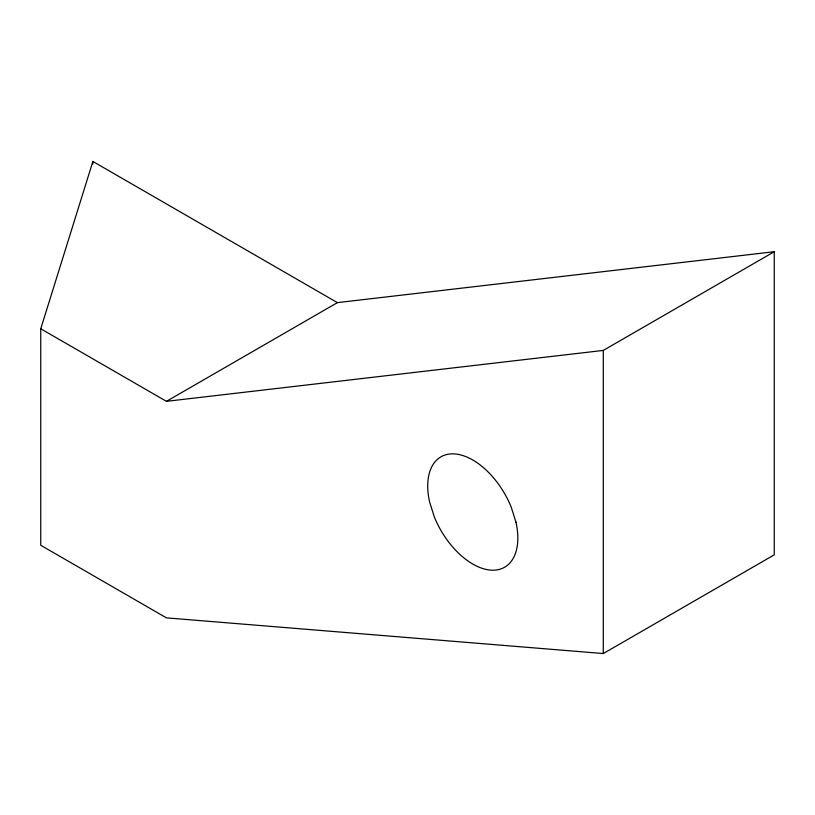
<?xml version="1.0" encoding="UTF-8"?>
<svg xmlns="http://www.w3.org/2000/svg" width="815" height="815" viewBox="0 0 815 815"><rect width="100%" height="100%" fill="white"/><g stroke="black" fill="none" stroke-linecap="round" stroke-linejoin="round"><path stroke-width="1.22" d="M40.75 328.771L92.879 161.452L337.41 302.63L774.25 251.713L774.25 554.842L603.283 653.548L166.443 617.862L40.75 545.286L40.75 328.771L166.443 401.337L603.283 350.419L774.25 251.713M166.443 401.337L337.41 302.63M603.283 350.419L603.283 653.548M92.879 161.452L92.879 163.988M515.966 522.15L511.178 506.981A63.723 36.787 60 0 0 454.424 453.914A63.723 36.787 60 0 0 429.587 501.908L434.375 517.077A63.723 36.787 60 0 0 491.129 570.143A63.723 36.787 60 0 0 515.966 522.15"/></g></svg>
